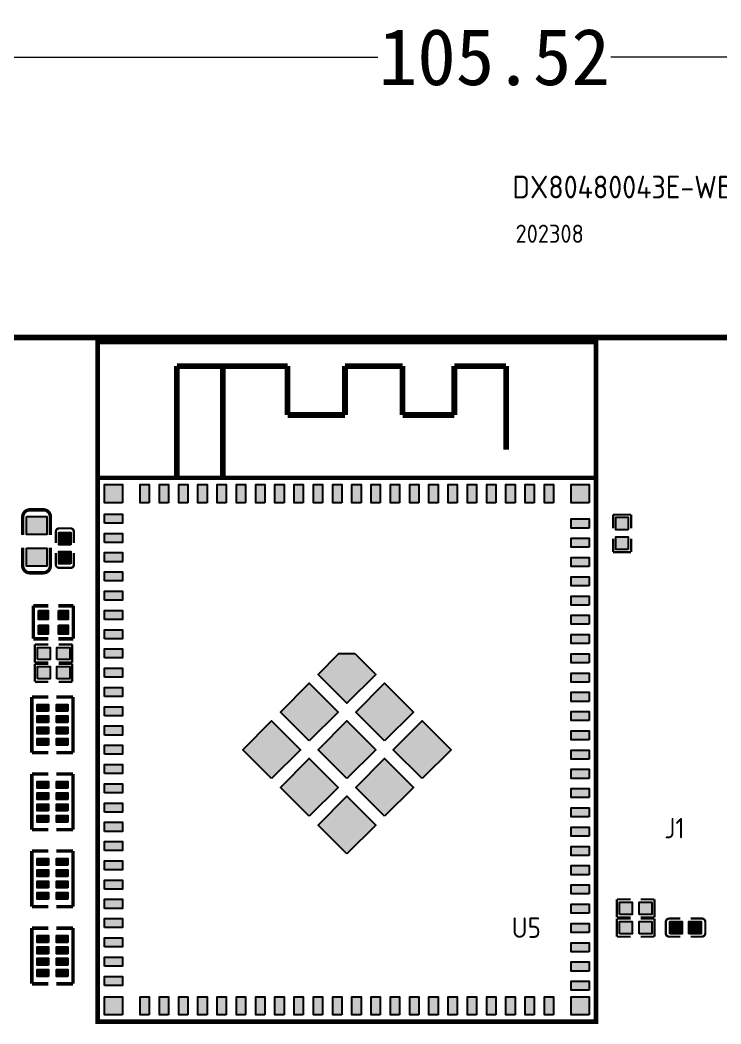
# Model space of a CAD drawing. Header units: millimetres. Extents: x 3623 to 6062, y 1175 to 2021.
# Drawn here: x 5601.81 to 5632.75, y 1833.6 to 1877.91 of the extents above; entities that cross this region are included whole.
import ezdxf

# ---------------------------------------------------------------- set-up
doc = ezdxf.new("R2010")
doc.units = ezdxf.units.MM
doc.header["$LTSCALE"] = 0.1
for name, color, linetype, true_color in [('Board-Outline-Layer', 6, 'Continuous', 0xff00ff), ('Top-Layer', 1, 'Continuous', 0xff0000), ('Top-Silkscreen-Layer', 7, 'Continuous', 0xffcc00)]:
    doc.layers.add(name, color=color, linetype=linetype, true_color=true_color)
doc.layers.add('TOPOVERLAY', color=2, linetype='Continuous')
doc.styles.get("Standard").update_dxf_attribs({"font": 'isocp2.shx', "bigfont": 'AllInOneBig.shx'})
doc.styles.add('宋体', font='', dxfattribs={"height": 2.5})
doc.styles.get('宋体').set_extended_font_data('SimSun')
doc.dimstyles.new('DIM', dxfattribs={"dimtxt": 3, "dimasz": 2.5, "dimexe": 0.5, "dimexo": 0.5, "dimgap": 0.1, "dimtad": 0, "dimzin": 12, "dimdsep": 46, "dimtxsty": '宋体', "dimcen": 0, "dimclrd": 3, "dimclre": 3, "dimclrt": 3, "dimadec": 0, "dimazin": 0, "dimtfac": 0.8, "dimtmove": 0, "dimatfit": 3, "dimfxl": 1, "dimtolj": 1, "dimtzin": 0, "dimlwd": 20, "dimlwe": 20, "dimarcsym": 0})

# ---------------------------------------------------------------- blocks, each defined once
blk = doc.blocks.new('*D352')
at = {"color": 3, "lineweight": 20, "transparency": 16777216}
for p, q in [((5569.991, 1863.405), (5569.991, 1876.769)), ((5675.512, 1863.405), (5675.512, 1876.769)), ((5572.491, 1876.269), (5617.603, 1876.269)), ((5673.012, 1876.269), (5627.9, 1876.269))]:
    blk.add_line(p, q, dxfattribs=at)
at = {"color": 3, "transparency": 16777216}
for points in [[(5572.491, 1876.686), (5572.491, 1875.853), (5569.991, 1876.269)], [(5673.012, 1876.686), (5673.012, 1875.853), (5675.512, 1876.269)]]:
    blk.add_solid(points, dxfattribs=at)
at = {"layer": 'Defpoints', "color": 0, "transparency": 16777216}
for p in [(5675.512, 1876.269), (5569.991, 1862.905), (5675.512, 1862.905)]:
    blk.add_point(p, dxfattribs=at)
at = {"color": 3, "transparency": 16777216, "insert": (5622.751, 1876.269), "char_height": 2.5, "attachment_point": 5, "style": '宋体'}
blk.add_mtext('\\A1;105.52', dxfattribs=at)

msp = doc.modelspace()

# ---------------------------------------------------------------- hatches: boundary and pattern name
at = {"layer": 'Top-Layer'}
for points in [[(5606.341, 1856.605), (5605.541, 1856.605), (5605.541, 1857.405), (5606.341, 1857.405)], [(5607.516, 1856.605), (5607.116, 1856.605), (5607.116, 1857.405), (5607.516, 1857.405)], [(5608.366, 1856.605), (5607.966, 1856.605), (5607.966, 1857.405), (5608.366, 1857.405)], [(5609.216, 1856.605), (5608.816, 1856.605), (5608.816, 1857.405), (5609.216, 1857.405)], [(5610.066, 1856.605), (5609.666, 1856.605), (5609.666, 1857.405), (5610.066, 1857.405)], [(5610.916, 1856.605), (5610.516, 1856.605), (5610.516, 1857.405), (5610.916, 1857.405)], [(5611.766, 1856.605), (5611.366, 1856.605), (5611.366, 1857.405), (5611.766, 1857.405)], [(5612.616, 1856.605), (5612.216, 1856.605), (5612.216, 1857.405), (5612.616, 1857.405)], [(5613.466, 1856.605), (5613.066, 1856.605), (5613.066, 1857.405), (5613.466, 1857.405)], [(5614.316, 1856.605), (5613.916, 1856.605), (5613.916, 1857.405), (5614.316, 1857.405)], [(5615.166, 1856.605), (5614.766, 1856.605), (5614.766, 1857.405), (5615.166, 1857.405)], [(5616.016, 1856.605), (5615.616, 1856.605), (5615.616, 1857.405), (5616.016, 1857.405)], [(5616.866, 1856.605), (5616.466, 1856.605), (5616.466, 1857.405), (5616.866, 1857.405)], [(5617.716, 1856.605), (5617.316, 1856.605), (5617.316, 1857.405), (5617.716, 1857.405)], [(5618.566, 1856.605), (5618.166, 1856.605), (5618.166, 1857.405), (5618.566, 1857.405)], [(5619.416, 1856.605), (5619.016, 1856.605), (5619.016, 1857.405), (5619.416, 1857.405)], [(5620.266, 1856.605), (5619.866, 1856.605), (5619.866, 1857.405), (5620.266, 1857.405)], [(5621.116, 1856.605), (5620.716, 1856.605), (5620.716, 1857.405), (5621.116, 1857.405)], [(5621.966, 1856.605), (5621.566, 1856.605), (5621.566, 1857.405), (5621.966, 1857.405)], [(5622.816, 1856.605), (5622.416, 1856.605), (5622.416, 1857.405), (5622.816, 1857.405)], [(5623.666, 1856.605), (5623.266, 1856.605), (5623.266, 1857.405), (5623.666, 1857.405)], [(5624.516, 1856.605), (5624.116, 1856.605), (5624.116, 1857.405), (5624.516, 1857.405)], [(5625.366, 1856.605), (5624.966, 1856.605), (5624.966, 1857.405), (5625.366, 1857.405)], [(5626.941, 1856.605), (5626.141, 1856.605), (5626.141, 1857.405), (5626.941, 1857.405)], [(5602.091, 1856.005), (5602.991, 1856.005), (5602.991, 1855.205), (5602.091, 1855.205)], [(5605.541, 1855.705), (5605.541, 1856.105), (5606.341, 1856.105), (5606.341, 1855.705)], [(5628.661, 1855.405), (5628.121, 1855.405), (5628.121, 1855.97), (5628.661, 1855.97)], [(5626.941, 1855.491), (5626.141, 1855.491), (5626.141, 1855.891), (5626.941, 1855.891)], [(5604.061, 1854.75), (5603.521, 1854.75), (5603.521, 1855.3), (5604.061, 1855.3)], [(5605.541, 1854.855), (5605.541, 1855.255), (5606.341, 1855.255), (5606.341, 1854.855)], [(5628.661, 1854.539), (5628.121, 1854.539), (5628.121, 1855.105), (5628.661, 1855.105)], [(5626.941, 1854.641), (5626.141, 1854.641), (5626.141, 1855.041), (5626.941, 1855.041)], [(5602.091, 1854.604), (5602.991, 1854.604), (5602.991, 1853.804), (5602.091, 1853.804)], [(5604.061, 1853.909), (5603.521, 1853.909), (5603.521, 1854.459), (5604.061, 1854.459)], [(5605.541, 1854.005), (5605.541, 1854.405), (5606.341, 1854.405), (5606.341, 1854.005)], [(5626.941, 1853.791), (5626.141, 1853.791), (5626.141, 1854.191), (5626.941, 1854.191)], [(5605.541, 1853.155), (5605.541, 1853.555), (5606.341, 1853.555), (5606.341, 1853.155)], [(5626.941, 1852.941), (5626.141, 1852.941), (5626.141, 1853.341), (5626.941, 1853.341)], [(5605.541, 1852.305), (5605.541, 1852.705), (5606.341, 1852.705), (5606.341, 1852.305)], [(5626.941, 1852.091), (5626.141, 1852.091), (5626.141, 1852.491), (5626.941, 1852.491)], [(5602.632, 1851.849), (5603.057, 1851.849), (5603.057, 1851.459), (5602.632, 1851.459)], [(5603.506, 1851.849), (5603.931, 1851.849), (5603.931, 1851.459), (5603.506, 1851.459)], [(5605.541, 1851.455), (5605.541, 1851.855), (5606.341, 1851.855), (5606.341, 1851.455)], [(5626.941, 1851.241), (5626.141, 1851.241), (5626.141, 1851.641), (5626.941, 1851.641)], [(5602.632, 1851.199), (5603.057, 1851.199), (5603.057, 1850.809), (5602.632, 1850.809)], [(5603.506, 1851.199), (5603.931, 1851.199), (5603.931, 1850.809), (5603.506, 1850.809)], [(5605.541, 1850.605), (5605.541, 1851.005), (5606.341, 1851.005), (5606.341, 1850.605)], [(5626.941, 1850.391), (5626.141, 1850.391), (5626.141, 1850.791), (5626.941, 1850.791)], [(5602.576, 1849.685), (5602.576, 1850.225), (5603.141, 1850.225), (5603.141, 1849.685)], [(5603.441, 1849.685), (5603.441, 1850.225), (5604.007, 1850.225), (5604.007, 1849.685)], [(5605.541, 1849.755), (5605.541, 1850.155), (5606.341, 1850.155), (5606.341, 1849.755)], [(5616.595, 1849.947), (5617.514, 1849.028), (5616.241, 1847.755), (5614.969, 1849.028), (5615.888, 1849.947)], [(5626.941, 1849.541), (5626.141, 1849.541), (5626.141, 1849.941), (5626.941, 1849.941)], [(5602.576, 1848.835), (5602.576, 1849.375), (5603.141, 1849.375), (5603.141, 1848.835)], [(5603.441, 1848.835), (5603.441, 1849.375), (5604.007, 1849.375), (5604.007, 1848.835)], [(5605.541, 1848.905), (5605.541, 1849.305), (5606.341, 1849.305), (5606.341, 1848.905)], [(5626.941, 1848.691), (5626.141, 1848.691), (5626.141, 1849.091), (5626.941, 1849.091)], [(5605.541, 1848.055), (5605.541, 1848.455), (5606.341, 1848.455), (5606.341, 1848.055)], [(5614.58, 1846.093), (5613.307, 1847.366), (5614.58, 1848.639), (5615.853, 1847.366)], [(5617.903, 1846.093), (5616.63, 1847.366), (5617.903, 1848.639), (5619.176, 1847.366)], [(5626.941, 1847.841), (5626.141, 1847.841), (5626.141, 1848.241), (5626.941, 1848.241)], [(5603.066, 1847.405), (5602.561, 1847.405), (5602.561, 1847.705), (5603.066, 1847.705)], [(5603.921, 1847.405), (5603.416, 1847.405), (5603.416, 1847.705), (5603.921, 1847.705)], [(5605.541, 1847.205), (5605.541, 1847.605), (5606.341, 1847.605), (5606.341, 1847.205)], [(5603.066, 1846.904), (5602.561, 1846.904), (5602.561, 1847.204), (5603.066, 1847.204)], [(5603.921, 1846.904), (5603.416, 1846.904), (5603.416, 1847.204), (5603.921, 1847.204)], [(5626.941, 1846.991), (5626.141, 1846.991), (5626.141, 1847.391), (5626.941, 1847.391)], [(5603.066, 1846.405), (5602.561, 1846.405), (5602.561, 1846.705), (5603.066, 1846.705)], [(5603.921, 1846.405), (5603.416, 1846.405), (5603.416, 1846.705), (5603.921, 1846.705)], [(5605.541, 1846.355), (5605.541, 1846.755), (5606.341, 1846.755), (5606.341, 1846.355)], [(5612.918, 1844.432), (5611.645, 1845.705), (5612.918, 1846.977), (5614.191, 1845.705)], [(5616.241, 1844.432), (5614.969, 1845.705), (5616.241, 1846.977), (5617.514, 1845.705)], [(5619.565, 1844.432), (5618.292, 1845.705), (5619.565, 1846.977), (5620.838, 1845.705)], [(5603.066, 1845.904), (5602.561, 1845.904), (5602.561, 1846.204), (5603.066, 1846.204)], [(5603.921, 1845.904), (5603.416, 1845.904), (5603.416, 1846.204), (5603.921, 1846.204)], [(5626.941, 1846.141), (5626.141, 1846.141), (5626.141, 1846.541), (5626.941, 1846.541)], [(5605.541, 1845.505), (5605.541, 1845.905), (5606.341, 1845.905), (5606.341, 1845.505)], [(5626.941, 1845.291), (5626.141, 1845.291), (5626.141, 1845.691), (5626.941, 1845.691)], [(5605.541, 1844.654), (5605.541, 1845.054), (5606.341, 1845.054), (5606.341, 1844.654)], [(5614.58, 1842.77), (5613.307, 1844.043), (5614.58, 1845.316), (5615.853, 1844.043)], [(5617.903, 1842.77), (5616.63, 1844.043), (5617.903, 1845.316), (5619.176, 1844.043)], [(5626.941, 1844.441), (5626.141, 1844.441), (5626.141, 1844.841), (5626.941, 1844.841)], [(5603.066, 1844.005), (5602.561, 1844.005), (5602.561, 1844.305), (5603.066, 1844.305)], [(5603.921, 1844.005), (5603.416, 1844.005), (5603.416, 1844.305), (5603.921, 1844.305)], [(5605.541, 1843.804), (5605.541, 1844.204), (5606.341, 1844.204), (5606.341, 1843.804)], [(5626.941, 1843.591), (5626.141, 1843.591), (5626.141, 1843.991), (5626.941, 1843.991)], [(5603.066, 1843.504), (5602.561, 1843.504), (5602.561, 1843.804), (5603.066, 1843.804)], [(5603.921, 1843.504), (5603.416, 1843.504), (5603.416, 1843.804), (5603.921, 1843.804)], [(5616.241, 1841.108), (5614.969, 1842.381), (5616.241, 1843.654), (5617.514, 1842.381)], [(5603.066, 1843.005), (5602.561, 1843.005), (5602.561, 1843.305), (5603.066, 1843.305)], [(5603.921, 1843.005), (5603.416, 1843.005), (5603.416, 1843.305), (5603.921, 1843.305)], [(5605.541, 1842.954), (5605.541, 1843.354), (5606.341, 1843.354), (5606.341, 1842.954)], [(5626.941, 1842.741), (5626.141, 1842.741), (5626.141, 1843.141), (5626.941, 1843.141)], [(5603.066, 1842.504), (5602.561, 1842.504), (5602.561, 1842.804), (5603.066, 1842.804)], [(5603.921, 1842.504), (5603.416, 1842.504), (5603.416, 1842.804), (5603.921, 1842.804)], [(5605.541, 1842.104), (5605.541, 1842.504), (5606.341, 1842.504), (5606.341, 1842.104)], [(5626.941, 1841.89), (5626.141, 1841.89), (5626.141, 1842.29), (5626.941, 1842.29)], [(5605.541, 1841.254), (5605.541, 1841.654), (5606.341, 1841.654), (5606.341, 1841.254)], [(5626.941, 1841.04), (5626.141, 1841.04), (5626.141, 1841.44), (5626.941, 1841.44)], [(5603.066, 1840.605), (5602.561, 1840.605), (5602.561, 1840.905), (5603.066, 1840.905)], [(5603.921, 1840.605), (5603.416, 1840.605), (5603.416, 1840.905), (5603.921, 1840.905)], [(5605.541, 1840.404), (5605.541, 1840.804), (5606.341, 1840.804), (5606.341, 1840.404)], [(5626.941, 1840.19), (5626.141, 1840.19), (5626.141, 1840.59), (5626.941, 1840.59)], [(5603.066, 1840.104), (5602.561, 1840.104), (5602.561, 1840.404), (5603.066, 1840.404)], [(5603.921, 1840.104), (5603.416, 1840.104), (5603.416, 1840.404), (5603.921, 1840.404)], [(5603.066, 1839.605), (5602.561, 1839.605), (5602.561, 1839.905), (5603.066, 1839.905)], [(5603.921, 1839.605), (5603.416, 1839.605), (5603.416, 1839.905), (5603.921, 1839.905)], [(5605.541, 1839.554), (5605.541, 1839.954), (5606.341, 1839.954), (5606.341, 1839.554)], [(5626.941, 1839.34), (5626.141, 1839.34), (5626.141, 1839.74), (5626.941, 1839.74)], [(5603.066, 1839.104), (5602.561, 1839.104), (5602.561, 1839.404), (5603.066, 1839.404)], [(5603.921, 1839.104), (5603.416, 1839.104), (5603.416, 1839.404), (5603.921, 1839.404)], [(5605.541, 1838.704), (5605.541, 1839.104), (5606.341, 1839.104), (5606.341, 1838.704)], [(5626.941, 1838.49), (5626.141, 1838.49), (5626.141, 1838.89), (5626.941, 1838.89)], [(5628.276, 1838.434), (5628.276, 1838.974), (5628.841, 1838.974), (5628.841, 1838.434)], [(5629.141, 1838.434), (5629.141, 1838.974), (5629.707, 1838.974), (5629.707, 1838.434)], [(5605.541, 1837.854), (5605.541, 1838.254), (5606.341, 1838.254), (5606.341, 1837.854)], [(5626.941, 1837.64), (5626.141, 1837.64), (5626.141, 1838.04), (5626.941, 1838.04)], [(5628.276, 1837.584), (5628.276, 1838.124), (5628.841, 1838.124), (5628.841, 1837.584)], [(5629.141, 1837.584), (5629.141, 1838.124), (5629.707, 1838.124), (5629.707, 1837.584)], [(5630.496, 1837.584), (5630.496, 1838.124), (5631.046, 1838.124), (5631.046, 1837.584)], [(5631.337, 1837.584), (5631.337, 1838.124), (5631.887, 1838.124), (5631.887, 1837.584)], [(5603.066, 1837.205), (5602.561, 1837.205), (5602.561, 1837.505), (5603.066, 1837.505)], [(5603.921, 1837.205), (5603.416, 1837.205), (5603.416, 1837.505), (5603.921, 1837.505)], [(5605.541, 1837.004), (5605.541, 1837.404), (5606.341, 1837.404), (5606.341, 1837.004)], [(5603.066, 1836.704), (5602.561, 1836.704), (5602.561, 1837.004), (5603.066, 1837.004)], [(5603.921, 1836.704), (5603.416, 1836.704), (5603.416, 1837.004), (5603.921, 1837.004)], [(5626.941, 1836.79), (5626.141, 1836.79), (5626.141, 1837.19), (5626.941, 1837.19)], [(5603.066, 1836.205), (5602.561, 1836.205), (5602.561, 1836.505), (5603.066, 1836.505)], [(5603.921, 1836.205), (5603.416, 1836.205), (5603.416, 1836.505), (5603.921, 1836.505)], [(5605.541, 1836.154), (5605.541, 1836.554), (5606.341, 1836.554), (5606.341, 1836.154)], [(5626.941, 1835.94), (5626.141, 1835.94), (5626.141, 1836.34), (5626.941, 1836.34)], [(5603.066, 1835.704), (5602.561, 1835.704), (5602.561, 1836.004), (5603.066, 1836.004)], [(5603.921, 1835.704), (5603.416, 1835.704), (5603.416, 1836.004), (5603.921, 1836.004)], [(5605.541, 1835.304), (5605.541, 1835.704), (5606.341, 1835.704), (5606.341, 1835.304)], [(5626.941, 1835.09), (5626.141, 1835.09), (5626.141, 1835.49), (5626.941, 1835.49)], [(5606.341, 1834.004), (5605.541, 1834.004), (5605.541, 1834.804), (5606.341, 1834.804)], [(5607.516, 1834.004), (5607.116, 1834.004), (5607.116, 1834.804), (5607.516, 1834.804)], [(5608.366, 1834.004), (5607.966, 1834.004), (5607.966, 1834.804), (5608.366, 1834.804)], [(5609.216, 1834.004), (5608.816, 1834.004), (5608.816, 1834.804), (5609.216, 1834.804)], [(5610.066, 1834.004), (5609.666, 1834.004), (5609.666, 1834.804), (5610.066, 1834.804)], [(5610.916, 1834.004), (5610.516, 1834.004), (5610.516, 1834.804), (5610.916, 1834.804)], [(5611.766, 1834.004), (5611.366, 1834.004), (5611.366, 1834.804), (5611.766, 1834.804)], [(5612.616, 1834.004), (5612.216, 1834.004), (5612.216, 1834.804), (5612.616, 1834.804)], [(5613.466, 1834.004), (5613.066, 1834.004), (5613.066, 1834.804), (5613.466, 1834.804)], [(5614.316, 1834.004), (5613.916, 1834.004), (5613.916, 1834.804), (5614.316, 1834.804)], [(5615.166, 1834.004), (5614.766, 1834.004), (5614.766, 1834.804), (5615.166, 1834.804)], [(5616.016, 1834.004), (5615.616, 1834.004), (5615.616, 1834.804), (5616.016, 1834.804)], [(5616.866, 1834.004), (5616.466, 1834.004), (5616.466, 1834.804), (5616.866, 1834.804)], [(5617.716, 1834.004), (5617.316, 1834.004), (5617.316, 1834.804), (5617.716, 1834.804)], [(5618.566, 1834.004), (5618.166, 1834.004), (5618.166, 1834.804), (5618.566, 1834.804)], [(5619.416, 1834.004), (5619.016, 1834.004), (5619.016, 1834.804), (5619.416, 1834.804)], [(5620.266, 1834.004), (5619.866, 1834.004), (5619.866, 1834.804), (5620.266, 1834.804)], [(5621.116, 1834.004), (5620.716, 1834.004), (5620.716, 1834.804), (5621.116, 1834.804)], [(5621.966, 1834.004), (5621.566, 1834.004), (5621.566, 1834.804), (5621.966, 1834.804)], [(5622.816, 1834.004), (5622.416, 1834.004), (5622.416, 1834.804), (5622.816, 1834.804)], [(5623.666, 1834.004), (5623.266, 1834.004), (5623.266, 1834.804), (5623.666, 1834.804)], [(5624.516, 1834.004), (5624.116, 1834.004), (5624.116, 1834.804), (5624.516, 1834.804)], [(5625.366, 1834.004), (5624.966, 1834.004), (5624.966, 1834.804), (5625.366, 1834.804)], [(5626.941, 1834.004), (5626.141, 1834.004), (5626.141, 1834.804), (5626.941, 1834.804)]]:
    msp.add_hatch(color=256, dxfattribs=at).paths.add_polyline_path(points)

# ---------------------------------------------------------------- linework, layer by layer
at = {"layer": 'Board-Outline-Layer', "const_width": 0.254}
msp.add_lwpolyline([(5570.991, 1863.905), (5674.512, 1863.905)], dxfattribs=at)
at = {"layer": 'Top-Layer'}
for points in [[(5606.341, 1856.605), (5605.541, 1856.605), (5605.541, 1857.405), (5606.341, 1857.405)], [(5607.516, 1856.605), (5607.116, 1856.605), (5607.116, 1857.405), (5607.516, 1857.405)], [(5608.366, 1856.605), (5607.966, 1856.605), (5607.966, 1857.405), (5608.366, 1857.405)], [(5609.216, 1856.605), (5608.816, 1856.605), (5608.816, 1857.405), (5609.216, 1857.405)], [(5610.066, 1856.605), (5609.666, 1856.605), (5609.666, 1857.405), (5610.066, 1857.405)], [(5610.916, 1856.605), (5610.516, 1856.605), (5610.516, 1857.405), (5610.916, 1857.405)], [(5611.766, 1856.605), (5611.366, 1856.605), (5611.366, 1857.405), (5611.766, 1857.405)], [(5612.616, 1856.605), (5612.216, 1856.605), (5612.216, 1857.405), (5612.616, 1857.405)], [(5613.466, 1856.605), (5613.066, 1856.605), (5613.066, 1857.405), (5613.466, 1857.405)], [(5614.316, 1856.605), (5613.916, 1856.605), (5613.916, 1857.405), (5614.316, 1857.405)], [(5615.166, 1856.605), (5614.766, 1856.605), (5614.766, 1857.405), (5615.166, 1857.405)], [(5616.016, 1856.605), (5615.616, 1856.605), (5615.616, 1857.405), (5616.016, 1857.405)], [(5616.866, 1856.605), (5616.466, 1856.605), (5616.466, 1857.405), (5616.866, 1857.405)], [(5617.716, 1856.605), (5617.316, 1856.605), (5617.316, 1857.405), (5617.716, 1857.405)], [(5618.566, 1856.605), (5618.166, 1856.605), (5618.166, 1857.405), (5618.566, 1857.405)], [(5619.416, 1856.605), (5619.016, 1856.605), (5619.016, 1857.405), (5619.416, 1857.405)], [(5620.266, 1856.605), (5619.866, 1856.605), (5619.866, 1857.405), (5620.266, 1857.405)], [(5621.116, 1856.605), (5620.716, 1856.605), (5620.716, 1857.405), (5621.116, 1857.405)], [(5621.966, 1856.605), (5621.566, 1856.605), (5621.566, 1857.405), (5621.966, 1857.405)], [(5622.816, 1856.605), (5622.416, 1856.605), (5622.416, 1857.405), (5622.816, 1857.405)], [(5623.666, 1856.605), (5623.266, 1856.605), (5623.266, 1857.405), (5623.666, 1857.405)], [(5624.516, 1856.605), (5624.116, 1856.605), (5624.116, 1857.405), (5624.516, 1857.405)], [(5625.366, 1856.605), (5624.966, 1856.605), (5624.966, 1857.405), (5625.366, 1857.405)], [(5626.941, 1856.605), (5626.141, 1856.605), (5626.141, 1857.405), (5626.941, 1857.405)], [(5602.091, 1856.005), (5602.991, 1856.005), (5602.991, 1855.205), (5602.091, 1855.205)], [(5605.541, 1855.705), (5605.541, 1856.105), (5606.341, 1856.105), (5606.341, 1855.705)], [(5628.661, 1855.405), (5628.121, 1855.405), (5628.121, 1855.97), (5628.661, 1855.97)], [(5626.941, 1855.491), (5626.141, 1855.491), (5626.141, 1855.891), (5626.941, 1855.891)], [(5604.061, 1854.75), (5603.521, 1854.75), (5603.521, 1855.3), (5604.061, 1855.3)], [(5605.541, 1854.855), (5605.541, 1855.255), (5606.341, 1855.255), (5606.341, 1854.855)], [(5628.661, 1854.539), (5628.121, 1854.539), (5628.121, 1855.105), (5628.661, 1855.105)], [(5626.941, 1854.641), (5626.141, 1854.641), (5626.141, 1855.041), (5626.941, 1855.041)], [(5602.091, 1854.604), (5602.991, 1854.604), (5602.991, 1853.804), (5602.091, 1853.804)], [(5604.061, 1853.909), (5603.521, 1853.909), (5603.521, 1854.459), (5604.061, 1854.459)], [(5605.541, 1854.005), (5605.541, 1854.405), (5606.341, 1854.405), (5606.341, 1854.005)], [(5626.941, 1853.791), (5626.141, 1853.791), (5626.141, 1854.191), (5626.941, 1854.191)], [(5605.541, 1853.155), (5605.541, 1853.555), (5606.341, 1853.555), (5606.341, 1853.155)], [(5626.941, 1852.941), (5626.141, 1852.941), (5626.141, 1853.341), (5626.941, 1853.341)], [(5605.541, 1852.305), (5605.541, 1852.705), (5606.341, 1852.705), (5606.341, 1852.305)], [(5626.941, 1852.091), (5626.141, 1852.091), (5626.141, 1852.491), (5626.941, 1852.491)], [(5602.632, 1851.849), (5603.057, 1851.849), (5603.057, 1851.459), (5602.632, 1851.459)], [(5603.506, 1851.849), (5603.931, 1851.849), (5603.931, 1851.459), (5603.506, 1851.459)], [(5605.541, 1851.455), (5605.541, 1851.855), (5606.341, 1851.855), (5606.341, 1851.455)], [(5626.941, 1851.241), (5626.141, 1851.241), (5626.141, 1851.641), (5626.941, 1851.641)], [(5602.632, 1851.199), (5603.057, 1851.199), (5603.057, 1850.809), (5602.632, 1850.809)], [(5603.506, 1851.199), (5603.931, 1851.199), (5603.931, 1850.809), (5603.506, 1850.809)], [(5605.541, 1850.605), (5605.541, 1851.005), (5606.341, 1851.005), (5606.341, 1850.605)], [(5626.941, 1850.391), (5626.141, 1850.391), (5626.141, 1850.791), (5626.941, 1850.791)], [(5602.576, 1849.685), (5602.576, 1850.225), (5603.141, 1850.225), (5603.141, 1849.685)], [(5603.441, 1849.685), (5603.441, 1850.225), (5604.007, 1850.225), (5604.007, 1849.685)], [(5605.541, 1849.755), (5605.541, 1850.155), (5606.341, 1850.155), (5606.341, 1849.755)], [(5616.595, 1849.947), (5617.514, 1849.028), (5616.241, 1847.755), (5614.969, 1849.028), (5615.888, 1849.947)], [(5626.941, 1849.541), (5626.141, 1849.541), (5626.141, 1849.941), (5626.941, 1849.941)], [(5602.576, 1848.835), (5602.576, 1849.375), (5603.141, 1849.375), (5603.141, 1848.835)], [(5603.441, 1848.835), (5603.441, 1849.375), (5604.007, 1849.375), (5604.007, 1848.835)], [(5605.541, 1848.905), (5605.541, 1849.305), (5606.341, 1849.305), (5606.341, 1848.905)], [(5626.941, 1848.691), (5626.141, 1848.691), (5626.141, 1849.091), (5626.941, 1849.091)], [(5605.541, 1848.055), (5605.541, 1848.455), (5606.341, 1848.455), (5606.341, 1848.055)], [(5614.58, 1846.093), (5613.307, 1847.366), (5614.58, 1848.639), (5615.853, 1847.366)], [(5617.903, 1846.093), (5616.63, 1847.366), (5617.903, 1848.639), (5619.176, 1847.366)], [(5626.941, 1847.841), (5626.141, 1847.841), (5626.141, 1848.241), (5626.941, 1848.241)], [(5603.066, 1847.405), (5602.561, 1847.405), (5602.561, 1847.705), (5603.066, 1847.705)], [(5603.921, 1847.405), (5603.416, 1847.405), (5603.416, 1847.705), (5603.921, 1847.705)], [(5605.541, 1847.205), (5605.541, 1847.605), (5606.341, 1847.605), (5606.341, 1847.205)], [(5603.066, 1846.904), (5602.561, 1846.904), (5602.561, 1847.204), (5603.066, 1847.204)], [(5603.921, 1846.904), (5603.416, 1846.904), (5603.416, 1847.204), (5603.921, 1847.204)], [(5626.941, 1846.991), (5626.141, 1846.991), (5626.141, 1847.391), (5626.941, 1847.391)], [(5603.066, 1846.405), (5602.561, 1846.405), (5602.561, 1846.705), (5603.066, 1846.705)], [(5603.921, 1846.405), (5603.416, 1846.405), (5603.416, 1846.705), (5603.921, 1846.705)], [(5605.541, 1846.355), (5605.541, 1846.755), (5606.341, 1846.755), (5606.341, 1846.355)], [(5612.918, 1844.432), (5611.645, 1845.705), (5612.918, 1846.977), (5614.191, 1845.705)], [(5616.241, 1844.432), (5614.969, 1845.705), (5616.241, 1846.977), (5617.514, 1845.705)], [(5619.565, 1844.432), (5618.292, 1845.705), (5619.565, 1846.977), (5620.838, 1845.705)], [(5603.066, 1845.904), (5602.561, 1845.904), (5602.561, 1846.204), (5603.066, 1846.204)], [(5603.921, 1845.904), (5603.416, 1845.904), (5603.416, 1846.204), (5603.921, 1846.204)], [(5626.941, 1846.141), (5626.141, 1846.141), (5626.141, 1846.541), (5626.941, 1846.541)], [(5605.541, 1845.505), (5605.541, 1845.905), (5606.341, 1845.905), (5606.341, 1845.505)], [(5626.941, 1845.291), (5626.141, 1845.291), (5626.141, 1845.691), (5626.941, 1845.691)], [(5605.541, 1844.654), (5605.541, 1845.054), (5606.341, 1845.054), (5606.341, 1844.654)], [(5614.58, 1842.77), (5613.307, 1844.043), (5614.58, 1845.316), (5615.853, 1844.043)], [(5617.903, 1842.77), (5616.63, 1844.043), (5617.903, 1845.316), (5619.176, 1844.043)], [(5626.941, 1844.441), (5626.141, 1844.441), (5626.141, 1844.841), (5626.941, 1844.841)], [(5603.066, 1844.005), (5602.561, 1844.005), (5602.561, 1844.305), (5603.066, 1844.305)], [(5603.921, 1844.005), (5603.416, 1844.005), (5603.416, 1844.305), (5603.921, 1844.305)], [(5605.541, 1843.804), (5605.541, 1844.204), (5606.341, 1844.204), (5606.341, 1843.804)], [(5626.941, 1843.591), (5626.141, 1843.591), (5626.141, 1843.991), (5626.941, 1843.991)], [(5603.066, 1843.504), (5602.561, 1843.504), (5602.561, 1843.804), (5603.066, 1843.804)], [(5603.921, 1843.504), (5603.416, 1843.504), (5603.416, 1843.804), (5603.921, 1843.804)], [(5616.241, 1841.108), (5614.969, 1842.381), (5616.241, 1843.654), (5617.514, 1842.381)], [(5603.066, 1843.005), (5602.561, 1843.005), (5602.561, 1843.305), (5603.066, 1843.305)], [(5603.921, 1843.005), (5603.416, 1843.005), (5603.416, 1843.305), (5603.921, 1843.305)], [(5605.541, 1842.954), (5605.541, 1843.354), (5606.341, 1843.354), (5606.341, 1842.954)], [(5626.941, 1842.741), (5626.141, 1842.741), (5626.141, 1843.141), (5626.941, 1843.141)], [(5603.066, 1842.504), (5602.561, 1842.504), (5602.561, 1842.804), (5603.066, 1842.804)], [(5603.921, 1842.504), (5603.416, 1842.504), (5603.416, 1842.804), (5603.921, 1842.804)], [(5605.541, 1842.104), (5605.541, 1842.504), (5606.341, 1842.504), (5606.341, 1842.104)], [(5626.941, 1841.89), (5626.141, 1841.89), (5626.141, 1842.29), (5626.941, 1842.29)], [(5605.541, 1841.254), (5605.541, 1841.654), (5606.341, 1841.654), (5606.341, 1841.254)], [(5626.941, 1841.04), (5626.141, 1841.04), (5626.141, 1841.44), (5626.941, 1841.44)], [(5603.066, 1840.605), (5602.561, 1840.605), (5602.561, 1840.905), (5603.066, 1840.905)], [(5603.921, 1840.605), (5603.416, 1840.605), (5603.416, 1840.905), (5603.921, 1840.905)], [(5605.541, 1840.404), (5605.541, 1840.804), (5606.341, 1840.804), (5606.341, 1840.404)], [(5626.941, 1840.19), (5626.141, 1840.19), (5626.141, 1840.59), (5626.941, 1840.59)], [(5603.066, 1840.104), (5602.561, 1840.104), (5602.561, 1840.404), (5603.066, 1840.404)], [(5603.921, 1840.104), (5603.416, 1840.104), (5603.416, 1840.404), (5603.921, 1840.404)], [(5603.066, 1839.605), (5602.561, 1839.605), (5602.561, 1839.905), (5603.066, 1839.905)], [(5603.921, 1839.605), (5603.416, 1839.605), (5603.416, 1839.905), (5603.921, 1839.905)], [(5605.541, 1839.554), (5605.541, 1839.954), (5606.341, 1839.954), (5606.341, 1839.554)], [(5626.941, 1839.34), (5626.141, 1839.34), (5626.141, 1839.74), (5626.941, 1839.74)], [(5603.066, 1839.104), (5602.561, 1839.104), (5602.561, 1839.404), (5603.066, 1839.404)], [(5603.921, 1839.104), (5603.416, 1839.104), (5603.416, 1839.404), (5603.921, 1839.404)], [(5605.541, 1838.704), (5605.541, 1839.104), (5606.341, 1839.104), (5606.341, 1838.704)], [(5626.941, 1838.49), (5626.141, 1838.49), (5626.141, 1838.89), (5626.941, 1838.89)], [(5628.276, 1838.434), (5628.276, 1838.974), (5628.841, 1838.974), (5628.841, 1838.434)], [(5629.141, 1838.434), (5629.141, 1838.974), (5629.707, 1838.974), (5629.707, 1838.434)], [(5605.541, 1837.854), (5605.541, 1838.254), (5606.341, 1838.254), (5606.341, 1837.854)], [(5626.941, 1837.64), (5626.141, 1837.64), (5626.141, 1838.04), (5626.941, 1838.04)], [(5628.276, 1837.584), (5628.276, 1838.124), (5628.841, 1838.124), (5628.841, 1837.584)], [(5629.141, 1837.584), (5629.141, 1838.124), (5629.707, 1838.124), (5629.707, 1837.584)], [(5630.496, 1837.584), (5630.496, 1838.124), (5631.046, 1838.124), (5631.046, 1837.584)], [(5631.337, 1837.584), (5631.337, 1838.124), (5631.887, 1838.124), (5631.887, 1837.584)], [(5603.066, 1837.205), (5602.561, 1837.205), (5602.561, 1837.505), (5603.066, 1837.505)], [(5603.921, 1837.205), (5603.416, 1837.205), (5603.416, 1837.505), (5603.921, 1837.505)], [(5605.541, 1837.004), (5605.541, 1837.404), (5606.341, 1837.404), (5606.341, 1837.004)], [(5603.066, 1836.704), (5602.561, 1836.704), (5602.561, 1837.004), (5603.066, 1837.004)], [(5603.921, 1836.704), (5603.416, 1836.704), (5603.416, 1837.004), (5603.921, 1837.004)], [(5626.941, 1836.79), (5626.141, 1836.79), (5626.141, 1837.19), (5626.941, 1837.19)], [(5603.066, 1836.205), (5602.561, 1836.205), (5602.561, 1836.505), (5603.066, 1836.505)], [(5603.921, 1836.205), (5603.416, 1836.205), (5603.416, 1836.505), (5603.921, 1836.505)], [(5605.541, 1836.154), (5605.541, 1836.554), (5606.341, 1836.554), (5606.341, 1836.154)], [(5626.941, 1835.94), (5626.141, 1835.94), (5626.141, 1836.34), (5626.941, 1836.34)], [(5603.066, 1835.704), (5602.561, 1835.704), (5602.561, 1836.004), (5603.066, 1836.004)], [(5603.921, 1835.704), (5603.416, 1835.704), (5603.416, 1836.004), (5603.921, 1836.004)], [(5605.541, 1835.304), (5605.541, 1835.704), (5606.341, 1835.704), (5606.341, 1835.304)], [(5626.941, 1835.09), (5626.141, 1835.09), (5626.141, 1835.49), (5626.941, 1835.49)], [(5606.341, 1834.004), (5605.541, 1834.004), (5605.541, 1834.804), (5606.341, 1834.804)], [(5607.516, 1834.004), (5607.116, 1834.004), (5607.116, 1834.804), (5607.516, 1834.804)], [(5608.366, 1834.004), (5607.966, 1834.004), (5607.966, 1834.804), (5608.366, 1834.804)], [(5609.216, 1834.004), (5608.816, 1834.004), (5608.816, 1834.804), (5609.216, 1834.804)], [(5610.066, 1834.004), (5609.666, 1834.004), (5609.666, 1834.804), (5610.066, 1834.804)], [(5610.916, 1834.004), (5610.516, 1834.004), (5610.516, 1834.804), (5610.916, 1834.804)], [(5611.766, 1834.004), (5611.366, 1834.004), (5611.366, 1834.804), (5611.766, 1834.804)], [(5612.616, 1834.004), (5612.216, 1834.004), (5612.216, 1834.804), (5612.616, 1834.804)], [(5613.466, 1834.004), (5613.066, 1834.004), (5613.066, 1834.804), (5613.466, 1834.804)], [(5614.316, 1834.004), (5613.916, 1834.004), (5613.916, 1834.804), (5614.316, 1834.804)], [(5615.166, 1834.004), (5614.766, 1834.004), (5614.766, 1834.804), (5615.166, 1834.804)], [(5616.016, 1834.004), (5615.616, 1834.004), (5615.616, 1834.804), (5616.016, 1834.804)], [(5616.866, 1834.004), (5616.466, 1834.004), (5616.466, 1834.804), (5616.866, 1834.804)], [(5617.716, 1834.004), (5617.316, 1834.004), (5617.316, 1834.804), (5617.716, 1834.804)], [(5618.566, 1834.004), (5618.166, 1834.004), (5618.166, 1834.804), (5618.566, 1834.804)], [(5619.416, 1834.004), (5619.016, 1834.004), (5619.016, 1834.804), (5619.416, 1834.804)], [(5620.266, 1834.004), (5619.866, 1834.004), (5619.866, 1834.804), (5620.266, 1834.804)], [(5621.116, 1834.004), (5620.716, 1834.004), (5620.716, 1834.804), (5621.116, 1834.804)], [(5621.966, 1834.004), (5621.566, 1834.004), (5621.566, 1834.804), (5621.966, 1834.804)], [(5622.816, 1834.004), (5622.416, 1834.004), (5622.416, 1834.804), (5622.816, 1834.804)], [(5623.666, 1834.004), (5623.266, 1834.004), (5623.266, 1834.804), (5623.666, 1834.804)], [(5624.516, 1834.004), (5624.116, 1834.004), (5624.116, 1834.804), (5624.516, 1834.804)], [(5625.366, 1834.004), (5624.966, 1834.004), (5624.966, 1834.804), (5625.366, 1834.804)], [(5626.941, 1834.004), (5626.141, 1834.004), (5626.141, 1834.804), (5626.941, 1834.804)]]:
    msp.add_lwpolyline(points, close=True, dxfattribs=at)
at = {"layer": 'Top-Silkscreen-Layer', "const_width": 0.2}
msp.add_lwpolyline([(5605.241, 1833.704), (5605.241, 1863.705), (5627.241, 1863.705), (5627.241, 1833.704)], close=True, dxfattribs=at)
msp.add_lwpolyline([(5605.241, 1833.704), (5605.241, 1863.705), (5627.241, 1863.705), (5627.241, 1833.704)], close=True, dxfattribs=at)
at = {"layer": 'Top-Silkscreen-Layer'}
for points, const_width in [([(5608.735, 1862.639), (5610.971, 1862.639)], 0.254), ([(5608.735, 1857.755), (5608.735, 1862.639)], 0.254), ([(5608.735, 1862.639), (5610.971, 1862.639)], 0.254), ([(5608.735, 1857.755), (5608.735, 1862.639)], 0.254), ([(5610.767, 1862.639), (5613.62, 1862.639)], 0.254), ([(5610.767, 1857.755), (5610.767, 1862.639)], 0.254), ([(5610.767, 1862.639), (5613.62, 1862.639)], 0.254), ([(5610.767, 1857.755), (5610.767, 1862.639)], 0.254), ([(5613.62, 1862.639), (5613.62, 1860.48)], 0.254), ([(5613.62, 1862.639), (5613.62, 1860.48)], 0.254), ([(5616.16, 1862.639), (5618.7, 1862.639)], 0.254), ([(5616.16, 1860.48), (5616.16, 1862.639)], 0.254), ([(5616.16, 1862.639), (5618.7, 1862.639)], 0.254), ([(5616.16, 1860.48), (5616.16, 1862.639)], 0.254), ([(5618.7, 1862.639), (5618.7, 1860.48)], 0.254), ([(5618.7, 1862.639), (5618.7, 1860.48)], 0.254), ([(5620.986, 1862.639), (5623.272, 1862.639)], 0.254), ([(5620.986, 1860.48), (5620.986, 1862.639)], 0.254), ([(5620.986, 1862.639), (5623.272, 1862.639)], 0.254), ([(5620.986, 1860.48), (5620.986, 1862.639)], 0.254), ([(5623.272, 1862.639), (5623.272, 1858.956)], 0.254), ([(5623.272, 1862.639), (5623.272, 1858.956)], 0.254), ([(5613.62, 1860.48), (5616.16, 1860.48)], 0.254), ([(5613.62, 1860.48), (5616.16, 1860.48)], 0.254), ([(5618.7, 1860.48), (5620.986, 1860.48)], 0.254), ([(5618.7, 1860.48), (5620.986, 1860.48)], 0.254), ([(5605.241, 1857.705), (5627.241, 1857.705)], 0.2), ([(5605.241, 1857.705), (5627.241, 1857.705)], 0.2), ([(5601.932, 1855.185), (5601.932, 1855.985)], 0.15), ([(5601.932, 1855.185), (5601.932, 1855.985)], 0.15), ([(5602.842, 1856.295), (5602.242, 1856.295)], 0.15), ([(5602.842, 1856.295), (5602.242, 1856.295)], 0.15), ([(5603.152, 1855.185), (5603.152, 1855.985)], 0.15), ([(5603.152, 1855.185), (5603.152, 1855.985)], 0.15), ([(5627.993, 1855.481), (5627.993, 1856.081)], 0.1), ([(5627.993, 1856.081), (5628.79, 1856.081)], 0.1), ([(5627.993, 1855.481), (5627.993, 1856.081)], 0.1), ([(5627.993, 1856.081), (5628.79, 1856.081)], 0.1), ([(5628.79, 1855.481), (5628.79, 1856.081)], 0.1), ([(5628.79, 1855.481), (5628.79, 1856.081)], 0.1), ([(5603.544, 1855.478), (5604.037, 1855.478)], 0.1), ([(5603.544, 1855.478), (5604.037, 1855.478)], 0.1), ([(5603.392, 1855.326), (5603.392, 1854.826)], 0.1), ([(5603.392, 1855.326), (5603.392, 1854.826)], 0.1), ([(5604.189, 1855.326), (5604.189, 1854.826)], 0.1), ([(5604.189, 1855.326), (5604.189, 1854.826)], 0.1), ([(5627.993, 1855.028), (5627.993, 1854.428)], 0.1), ([(5627.993, 1855.028), (5627.993, 1854.428)], 0.1), ([(5628.79, 1855.028), (5628.79, 1854.428)], 0.1), ([(5628.79, 1855.028), (5628.79, 1854.428)], 0.1), ([(5601.931, 1854.624), (5601.931, 1853.824)], 0.15), ([(5601.931, 1854.624), (5601.931, 1853.824)], 0.15), ([(5603.151, 1854.624), (5603.151, 1853.824)], 0.15), ([(5603.151, 1854.624), (5603.151, 1853.824)], 0.15), ([(5603.394, 1854.383), (5603.394, 1853.883)], 0.1), ([(5603.394, 1854.383), (5603.394, 1853.883)], 0.1), ([(5604.191, 1854.383), (5604.191, 1853.883)], 0.1), ([(5604.191, 1854.383), (5604.191, 1853.883)], 0.1), ([(5627.993, 1854.428), (5628.79, 1854.428)], 0.1), ([(5627.993, 1854.428), (5628.79, 1854.428)], 0.1), ([(5603.546, 1853.731), (5604.039, 1853.731)], 0.1), ([(5603.546, 1853.731), (5604.039, 1853.731)], 0.1), ([(5602.841, 1853.514), (5602.241, 1853.514)], 0.15), ([(5602.841, 1853.514), (5602.241, 1853.514)], 0.15), ([(5603.057, 1852.058), (5602.403, 1852.058)], 0.152), ([(5602.403, 1852.058), (5602.403, 1850.601)], 0.152), ([(5603.057, 1852.058), (5602.403, 1852.058)], 0.152), ([(5602.403, 1852.058), (5602.403, 1850.601)], 0.152), ([(5603.506, 1852.058), (5604.16, 1852.058)], 0.152), ([(5603.506, 1852.058), (5604.16, 1852.058)], 0.152), ([(5604.16, 1852.058), (5604.16, 1850.601)], 0.152), ([(5604.16, 1852.058), (5604.16, 1850.601)], 0.152), ([(5602.403, 1850.601), (5603.057, 1850.601)], 0.152), ([(5602.403, 1850.601), (5603.057, 1850.601)], 0.152), ([(5604.16, 1850.601), (5603.506, 1850.601)], 0.152), ([(5604.16, 1850.601), (5603.506, 1850.601)], 0.152), ([(5602.465, 1850.353), (5602.465, 1849.556)], 0.1), ([(5603.065, 1850.353), (5602.465, 1850.353)], 0.1), ([(5602.465, 1850.353), (5602.465, 1849.556)], 0.1), ([(5603.065, 1850.353), (5602.465, 1850.353)], 0.1), ([(5603.518, 1850.353), (5604.118, 1850.353)], 0.1), ([(5603.518, 1850.353), (5604.118, 1850.353)], 0.1), ([(5604.118, 1850.353), (5604.118, 1849.556)], 0.1), ([(5604.118, 1850.353), (5604.118, 1849.556)], 0.1), ([(5603.065, 1849.556), (5602.465, 1849.556)], 0.1), ([(5603.065, 1849.556), (5602.465, 1849.556)], 0.1), ([(5602.465, 1849.503), (5602.465, 1848.706)], 0.1), ([(5603.065, 1849.503), (5602.465, 1849.503)], 0.1), ([(5602.465, 1849.503), (5602.465, 1848.706)], 0.1), ([(5603.065, 1849.503), (5602.465, 1849.503)], 0.1), ([(5603.518, 1849.556), (5604.118, 1849.556)], 0.1), ([(5603.518, 1849.556), (5604.118, 1849.556)], 0.1), ([(5603.518, 1849.503), (5604.118, 1849.503)], 0.1), ([(5603.518, 1849.503), (5604.118, 1849.503)], 0.1), ([(5604.118, 1849.503), (5604.118, 1848.706)], 0.1), ([(5604.118, 1849.503), (5604.118, 1848.706)], 0.1), ([(5603.065, 1848.706), (5602.465, 1848.706)], 0.1), ([(5603.065, 1848.706), (5602.465, 1848.706)], 0.1), ([(5603.518, 1848.706), (5604.118, 1848.706)], 0.1), ([(5603.518, 1848.706), (5604.118, 1848.706)], 0.1), ([(5603.066, 1848.033), (5602.333, 1848.033)], 0.152), ([(5602.333, 1848.033), (5602.333, 1845.576)], 0.152), ([(5603.066, 1848.033), (5602.333, 1848.033)], 0.152), ([(5602.333, 1848.033), (5602.333, 1845.576)], 0.152), ([(5603.416, 1848.033), (5604.15, 1848.033)], 0.152), ([(5603.416, 1848.033), (5604.15, 1848.033)], 0.152), ([(5604.15, 1848.033), (5604.15, 1845.576)], 0.152), ([(5604.15, 1848.033), (5604.15, 1845.576)], 0.152), ([(5602.333, 1845.576), (5603.066, 1845.576)], 0.152), ([(5602.333, 1845.576), (5603.066, 1845.576)], 0.152), ([(5604.15, 1845.576), (5603.416, 1845.576)], 0.152), ([(5604.15, 1845.576), (5603.416, 1845.576)], 0.152), ([(5603.066, 1844.633), (5602.333, 1844.633)], 0.152), ([(5602.333, 1844.633), (5602.333, 1842.176)], 0.152), ([(5603.066, 1844.633), (5602.333, 1844.633)], 0.152), ([(5602.333, 1844.633), (5602.333, 1842.176)], 0.152), ([(5603.416, 1844.633), (5604.15, 1844.633)], 0.152), ([(5603.416, 1844.633), (5604.15, 1844.633)], 0.152), ([(5604.15, 1844.633), (5604.15, 1842.176)], 0.152), ([(5604.15, 1844.633), (5604.15, 1842.176)], 0.152), ([(5602.333, 1842.176), (5603.066, 1842.176)], 0.152), ([(5602.333, 1842.176), (5603.066, 1842.176)], 0.152), ([(5604.15, 1842.176), (5603.416, 1842.176)], 0.152), ([(5604.15, 1842.176), (5603.416, 1842.176)], 0.152), ([(5603.066, 1841.233), (5602.333, 1841.233)], 0.152), ([(5602.333, 1841.233), (5602.333, 1838.776)], 0.152), ([(5603.066, 1841.233), (5602.333, 1841.233)], 0.152), ([(5602.333, 1841.233), (5602.333, 1838.776)], 0.152), ([(5603.416, 1841.233), (5604.15, 1841.233)], 0.152), ([(5603.416, 1841.233), (5604.15, 1841.233)], 0.152), ([(5604.15, 1841.233), (5604.15, 1838.776)], 0.152), ([(5604.15, 1841.233), (5604.15, 1838.776)], 0.152), ([(5628.165, 1839.103), (5628.165, 1838.306)], 0.1), ([(5628.765, 1839.103), (5628.165, 1839.103)], 0.1), ([(5628.165, 1839.103), (5628.165, 1838.306)], 0.1), ([(5628.765, 1839.103), (5628.165, 1839.103)], 0.1), ([(5629.218, 1839.103), (5629.818, 1839.103)], 0.1), ([(5629.218, 1839.103), (5629.818, 1839.103)], 0.1), ([(5629.818, 1839.103), (5629.818, 1838.306)], 0.1), ([(5629.818, 1839.103), (5629.818, 1838.306)], 0.1), ([(5602.333, 1838.776), (5603.066, 1838.776)], 0.152), ([(5602.333, 1838.776), (5603.066, 1838.776)], 0.152), ([(5604.15, 1838.776), (5603.416, 1838.776)], 0.152), ([(5604.15, 1838.776), (5603.416, 1838.776)], 0.152), ([(5628.765, 1838.306), (5628.165, 1838.306)], 0.1), ([(5628.765, 1838.306), (5628.165, 1838.306)], 0.1), ([(5628.165, 1838.253), (5628.165, 1837.456)], 0.1), ([(5628.765, 1838.253), (5628.165, 1838.253)], 0.1), ([(5628.165, 1838.253), (5628.165, 1837.456)], 0.1), ([(5628.765, 1838.253), (5628.165, 1838.253)], 0.1), ([(5629.218, 1838.306), (5629.818, 1838.306)], 0.1), ([(5629.218, 1838.306), (5629.818, 1838.306)], 0.1), ([(5629.218, 1838.253), (5629.818, 1838.253)], 0.1), ([(5629.218, 1838.253), (5629.818, 1838.253)], 0.1), ([(5629.818, 1838.253), (5629.818, 1837.456)], 0.1), ([(5629.818, 1838.253), (5629.818, 1837.456)], 0.1), ([(5630.97, 1838.252), (5630.47, 1838.252)], 0.1), ([(5630.97, 1838.252), (5630.47, 1838.252)], 0.1), ([(5631.913, 1838.254), (5631.413, 1838.254)], 0.1), ([(5631.913, 1838.254), (5631.413, 1838.254)], 0.1), ([(5603.066, 1837.833), (5602.333, 1837.833)], 0.152), ([(5602.333, 1837.833), (5602.333, 1835.376)], 0.152), ([(5603.066, 1837.833), (5602.333, 1837.833)], 0.152), ([(5602.333, 1837.833), (5602.333, 1835.376)], 0.152), ([(5603.416, 1837.833), (5604.15, 1837.833)], 0.152), ([(5603.416, 1837.833), (5604.15, 1837.833)], 0.152), ([(5604.15, 1837.833), (5604.15, 1835.376)], 0.152), ([(5604.15, 1837.833), (5604.15, 1835.376)], 0.152), ([(5630.318, 1838.1), (5630.318, 1837.607)], 0.1), ([(5630.318, 1838.1), (5630.318, 1837.607)], 0.1), ([(5632.065, 1838.102), (5632.065, 1837.609)], 0.1), ([(5632.065, 1838.102), (5632.065, 1837.609)], 0.1), ([(5628.765, 1837.456), (5628.165, 1837.456)], 0.1), ([(5628.765, 1837.456), (5628.165, 1837.456)], 0.1), ([(5629.218, 1837.456), (5629.818, 1837.456)], 0.1), ([(5629.218, 1837.456), (5629.818, 1837.456)], 0.1), ([(5630.97, 1837.455), (5630.47, 1837.455)], 0.1), ([(5630.97, 1837.455), (5630.47, 1837.455)], 0.1), ([(5631.913, 1837.457), (5631.413, 1837.457)], 0.1), ([(5631.913, 1837.457), (5631.413, 1837.457)], 0.1), ([(5602.333, 1835.376), (5603.066, 1835.376)], 0.152), ([(5602.333, 1835.376), (5603.066, 1835.376)], 0.152), ([(5604.15, 1835.376), (5603.416, 1835.376)], 0.152), ([(5604.15, 1835.376), (5603.416, 1835.376)], 0.152)]:
    msp.add_lwpolyline(points, dxfattribs=dict(at, const_width=const_width))
for points, const_width in [([(5601.932, 1855.985, -0.414), (5602.242, 1856.294)], 0.15), ([(5601.932, 1855.985, -0.414), (5602.242, 1856.294)], 0.15), ([(5602.842, 1856.295, -0.414), (5603.152, 1855.985)], 0.15), ([(5602.842, 1856.295, -0.414), (5603.152, 1855.985)], 0.15), ([(5603.392, 1855.326, -0.414), (5603.544, 1855.478)], 0.1), ([(5603.392, 1855.326, -0.414), (5603.544, 1855.478)], 0.1), ([(5604.037, 1855.478, -0.414), (5604.189, 1855.326)], 0.1), ([(5604.037, 1855.478, -0.414), (5604.189, 1855.326)], 0.1), ([(5602.241, 1853.514, -0.414), (5601.931, 1853.824)], 0.15), ([(5602.241, 1853.514, -0.414), (5601.931, 1853.824)], 0.15), ([(5603.151, 1853.824, -0.414), (5602.841, 1853.514)], 0.15), ([(5603.151, 1853.824, -0.414), (5602.841, 1853.514)], 0.15), ([(5603.546, 1853.731, -0.414), (5603.394, 1853.883)], 0.1), ([(5603.546, 1853.731, -0.414), (5603.394, 1853.883)], 0.1), ([(5604.191, 1853.883, -0.414), (5604.039, 1853.731)], 0.1), ([(5604.191, 1853.883, -0.414), (5604.039, 1853.731)], 0.1), ([(5630.318, 1838.1, -0.414), (5630.47, 1838.252)], 0.1), ([(5630.318, 1838.1, -0.414), (5630.47, 1838.252)], 0.1), ([(5631.913, 1838.254, -0.414), (5632.065, 1838.102)], 0.1), ([(5631.913, 1838.254, -0.414), (5632.065, 1838.102)], 0.1), ([(5630.47, 1837.455, -0.414), (5630.318, 1837.607)], 0.1), ([(5630.47, 1837.455, -0.414), (5630.318, 1837.607)], 0.1), ([(5632.065, 1837.609, -0.414), (5631.913, 1837.457)], 0.1), ([(5632.065, 1837.609, -0.414), (5631.913, 1837.457)], 0.1)]:
    msp.add_lwpolyline(points, format="xyb", dxfattribs=dict(at, const_width=const_width))

# ---------------------------------------------------------------- texts
at = {"layer": 'TOPOVERLAY'}
for s, height, p in [('DX80480043E-WB-A V 1.1', 1, (5623.551, 1870.041)), ('202308', 0.8, (5623.689, 1868.08)), ('J1', 0.9, (5630.257, 1841.796)), ('U5', 0.9, (5623.521, 1837.402))]:
    msp.add_text(s, height=height, dxfattribs=at).set_placement(p)

# ---------------------------------------------------------------- dimensions: what is measured, and where the dimension line sits
dim = msp.add_linear_dim(base=(5675.512, 1876.269), p1=(5569.991, 1862.905), p2=(5675.512, 1862.905), dimstyle='DIM', override={"dimtxt": 2.5, "dimtfillclr": 2})
dim.commit()
dim.dimension.update_dxf_attribs({"geometry": '*D352', "text_midpoint": (5622.751, 1876.269), "dimtype": 160})

doc.saveas('drawing.dxf')
